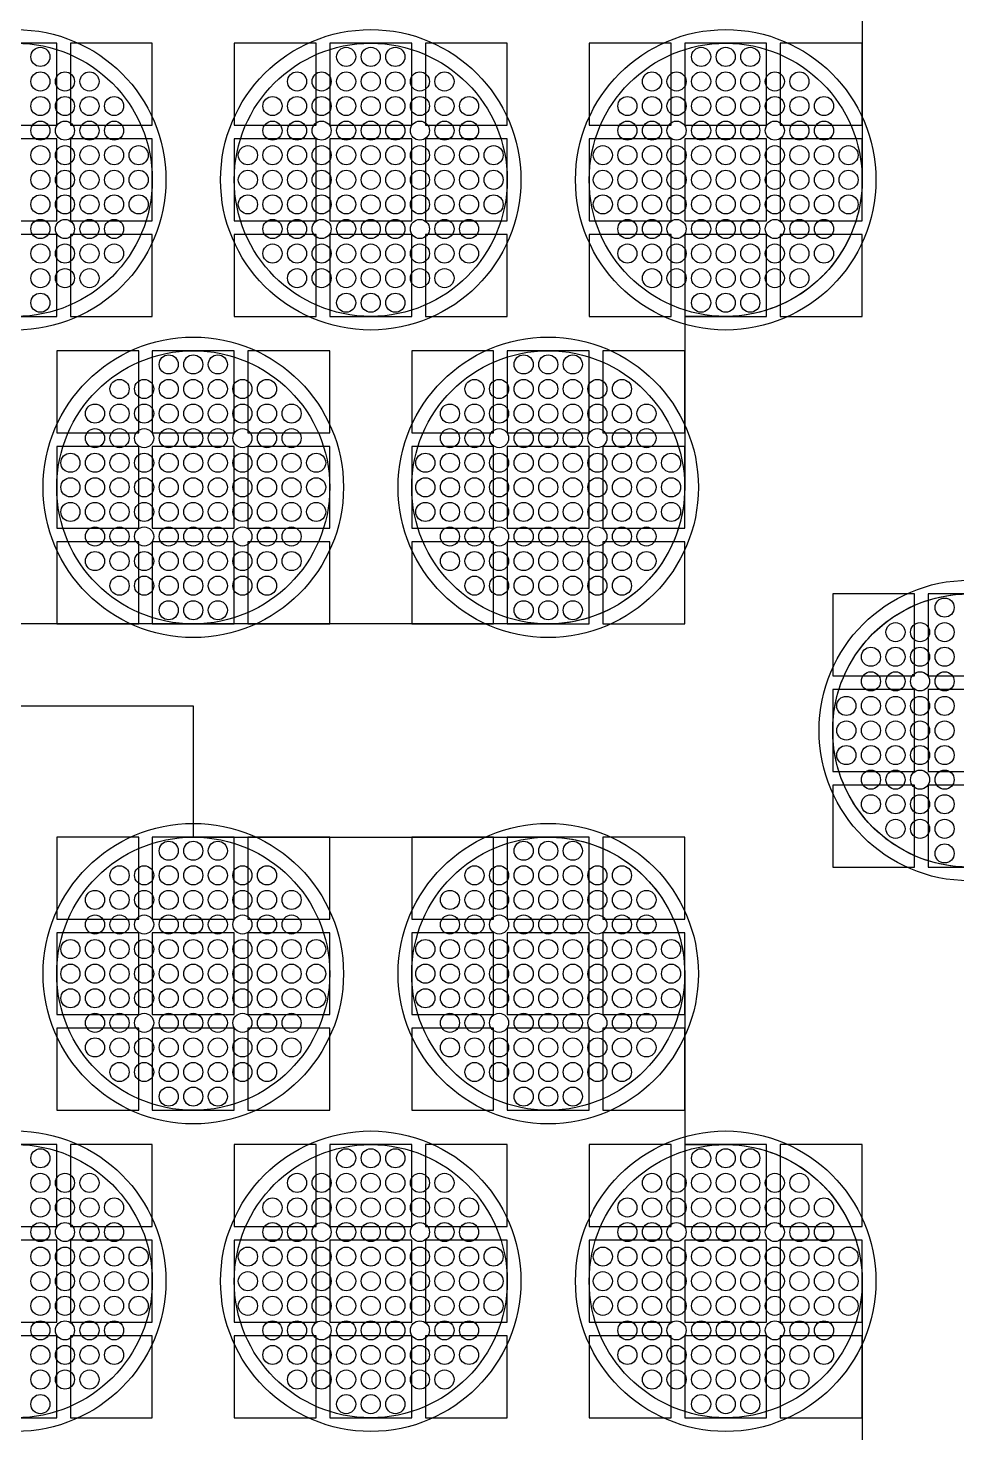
# Model space of a CAD drawing. Extents: x -49 to 54, y -38 to 38.
# Drawn here: x -30.54 to -27.13, y -22.99 to -17.85 of the extents above; entities that cross this region are included whole.
import ezdxf

# ---------------------------------------------------------------- set-up
doc = ezdxf.new("R2010")
doc.units = 0
for name, color, linetype in [('BACK_LAYER', 5, 'CONTINUOUS'), ('COND_LAYER_LOWER_ELECTRODE', 6, 'CONTINUOUS'), ('CONDUCTIVE_LAYER_BACK_LAYER', 2, 'CONTINUOUS'), ('EMITTER', 3, 'CONTINUOUS'), ('LOWER_ELECTRODE', 1, 'CONTINUOUS')]:
    doc.layers.add(name, color=color, linetype=linetype)

msp = doc.modelspace()

# ---------------------------------------------------------------- linework, layer by layer
at = {"layer": 'BACK_LAYER'}
for points in [[(-30.7302, -18.2061), (-30.4302, -18.2061), (-30.4302, -17.9061), (-30.7302, -17.9061)], [(-30.3802, -18.2061), (-30.0802, -18.2061), (-30.0802, -17.9061), (-30.3802, -17.9061)], [(-29.7802, -18.2061), (-29.4802, -18.2061), (-29.4802, -17.9061), (-29.7802, -17.9061)], [(-29.4302, -18.2061), (-29.1302, -18.2061), (-29.1302, -17.9061), (-29.4302, -17.9061)], [(-29.0802, -18.2061), (-28.7802, -18.2061), (-28.7802, -17.9061), (-29.0802, -17.9061)], [(-28.4802, -18.2061), (-28.1802, -18.2061), (-28.1802, -17.9061), (-28.4802, -17.9061)], [(-28.1302, -18.2061), (-27.8302, -18.2061), (-27.8302, -17.9061), (-28.1302, -17.9061)], [(-27.7802, -18.2061), (-27.4802, -18.2061), (-27.4802, -17.9061), (-27.7802, -17.9061)], [(-30.7302, -18.5561), (-30.4302, -18.5561), (-30.4302, -18.2561), (-30.7302, -18.2561)], [(-30.3802, -18.5561), (-30.0802, -18.5561), (-30.0802, -18.2561), (-30.3802, -18.2561)], [(-29.7802, -18.5561), (-29.4802, -18.5561), (-29.4802, -18.2561), (-29.7802, -18.2561)], [(-29.4302, -18.5561), (-29.1302, -18.5561), (-29.1302, -18.2561), (-29.4302, -18.2561)], [(-29.0802, -18.5561), (-28.7802, -18.5561), (-28.7802, -18.2561), (-29.0802, -18.2561)], [(-28.4802, -18.5561), (-28.1802, -18.5561), (-28.1802, -18.2561), (-28.4802, -18.2561)], [(-28.1302, -18.5561), (-27.8302, -18.5561), (-27.8302, -18.2561), (-28.1302, -18.2561)], [(-27.7802, -18.5561), (-27.4802, -18.5561), (-27.4802, -18.2561), (-27.7802, -18.2561)], [(-30.7302, -18.9061), (-30.4302, -18.9061), (-30.4302, -18.6061), (-30.7302, -18.6061)], [(-30.3802, -18.9061), (-30.0802, -18.9061), (-30.0802, -18.6061), (-30.3802, -18.6061)], [(-29.7802, -18.9061), (-29.4802, -18.9061), (-29.4802, -18.6061), (-29.7802, -18.6061)], [(-29.4302, -18.9061), (-29.1302, -18.9061), (-29.1302, -18.6061), (-29.4302, -18.6061)], [(-29.0802, -18.9061), (-28.7802, -18.9061), (-28.7802, -18.6061), (-29.0802, -18.6061)], [(-28.4802, -18.9061), (-28.1802, -18.9061), (-28.1802, -18.6061), (-28.4802, -18.6061)], [(-28.1302, -18.9061), (-27.8302, -18.9061), (-27.8302, -18.6061), (-28.1302, -18.6061)], [(-27.7802, -18.9061), (-27.4802, -18.9061), (-27.4802, -18.6061), (-27.7802, -18.6061)], [(-30.4302, -19.3319), (-30.1302, -19.3319), (-30.1302, -19.0319), (-30.4302, -19.0319)], [(-30.0802, -19.3319), (-29.7802, -19.3319), (-29.7802, -19.0319), (-30.0802, -19.0319)], [(-29.7302, -19.3319), (-29.4302, -19.3319), (-29.4302, -19.0319), (-29.7302, -19.0319)], [(-29.1302, -19.3319), (-28.8302, -19.3319), (-28.8302, -19.0319), (-29.1302, -19.0319)], [(-28.7802, -19.3319), (-28.4802, -19.3319), (-28.4802, -19.0319), (-28.7802, -19.0319)], [(-28.4302, -19.3319), (-28.1302, -19.3319), (-28.1302, -19.0319), (-28.4302, -19.0319)], [(-30.4302, -19.6819), (-30.1302, -19.6819), (-30.1302, -19.3819), (-30.4302, -19.3819)], [(-30.0802, -19.6819), (-29.7802, -19.6819), (-29.7802, -19.3819), (-30.0802, -19.3819)], [(-29.7302, -19.6819), (-29.4302, -19.6819), (-29.4302, -19.3819), (-29.7302, -19.3819)], [(-29.1302, -19.6819), (-28.8302, -19.6819), (-28.8302, -19.3819), (-29.1302, -19.3819)], [(-28.7802, -19.6819), (-28.4802, -19.6819), (-28.4802, -19.3819), (-28.7802, -19.3819)], [(-28.4302, -19.6819), (-28.1302, -19.6819), (-28.1302, -19.3819), (-28.4302, -19.3819)], [(-30.4302, -20.0319), (-30.1302, -20.0319), (-30.1302, -19.7319), (-30.4302, -19.7319)], [(-30.0802, -20.0319), (-29.7802, -20.0319), (-29.7802, -19.7319), (-30.0802, -19.7319)], [(-29.7302, -20.0319), (-29.4302, -20.0319), (-29.4302, -19.7319), (-29.7302, -19.7319)], [(-29.1302, -20.0319), (-28.8302, -20.0319), (-28.8302, -19.7319), (-29.1302, -19.7319)], [(-28.7802, -20.0319), (-28.4802, -20.0319), (-28.4802, -19.7319), (-28.7802, -19.7319)], [(-28.4302, -20.0319), (-28.1302, -20.0319), (-28.1302, -19.7319), (-28.4302, -19.7319)], [(-27.5884, -20.2221), (-27.2884, -20.2221), (-27.2884, -19.9221), (-27.5884, -19.9221)], [(-27.2384, -20.2221), (-26.9384, -20.2221), (-26.9384, -19.9221), (-27.2384, -19.9221)], [(-27.5884, -20.5721), (-27.2884, -20.5721), (-27.2884, -20.2721), (-27.5884, -20.2721)], [(-27.2384, -20.5721), (-26.9384, -20.5721), (-26.9384, -20.2721), (-27.2384, -20.2721)], [(-27.5884, -20.9221), (-27.2884, -20.9221), (-27.2884, -20.6221), (-27.5884, -20.6221)], [(-27.2384, -20.9221), (-26.9384, -20.9221), (-26.9384, -20.6221), (-27.2384, -20.6221)], [(-30.4302, -21.1123), (-30.1302, -21.1123), (-30.1302, -20.8123), (-30.4302, -20.8123)], [(-30.0802, -21.1123), (-29.7802, -21.1123), (-29.7802, -20.8123), (-30.0802, -20.8123)], [(-29.7302, -21.1123), (-29.4302, -21.1123), (-29.4302, -20.8123), (-29.7302, -20.8123)], [(-29.1302, -21.1123), (-28.8302, -21.1123), (-28.8302, -20.8123), (-29.1302, -20.8123)], [(-28.7802, -21.1123), (-28.4802, -21.1123), (-28.4802, -20.8123), (-28.7802, -20.8123)], [(-28.4302, -21.1123), (-28.1302, -21.1123), (-28.1302, -20.8123), (-28.4302, -20.8123)], [(-30.4302, -21.4623), (-30.1302, -21.4623), (-30.1302, -21.1623), (-30.4302, -21.1623)], [(-30.0802, -21.4623), (-29.7802, -21.4623), (-29.7802, -21.1623), (-30.0802, -21.1623)], [(-29.7302, -21.4623), (-29.4302, -21.4623), (-29.4302, -21.1623), (-29.7302, -21.1623)], [(-29.1302, -21.4623), (-28.8302, -21.4623), (-28.8302, -21.1623), (-29.1302, -21.1623)], [(-28.7802, -21.4623), (-28.4802, -21.4623), (-28.4802, -21.1623), (-28.7802, -21.1623)], [(-28.4302, -21.4623), (-28.1302, -21.4623), (-28.1302, -21.1623), (-28.4302, -21.1623)], [(-30.4302, -21.8123), (-30.1302, -21.8123), (-30.1302, -21.5123), (-30.4302, -21.5123)], [(-30.0802, -21.8123), (-29.7802, -21.8123), (-29.7802, -21.5123), (-30.0802, -21.5123)], [(-29.7302, -21.8123), (-29.4302, -21.8123), (-29.4302, -21.5123), (-29.7302, -21.5123)], [(-29.1302, -21.8123), (-28.8302, -21.8123), (-28.8302, -21.5123), (-29.1302, -21.5123)], [(-28.7802, -21.8123), (-28.4802, -21.8123), (-28.4802, -21.5123), (-28.7802, -21.5123)], [(-28.4302, -21.8123), (-28.1302, -21.8123), (-28.1302, -21.5123), (-28.4302, -21.5123)], [(-30.7302, -22.2381), (-30.4302, -22.2381), (-30.4302, -21.9381), (-30.7302, -21.9381)], [(-30.3802, -22.2381), (-30.0802, -22.2381), (-30.0802, -21.9381), (-30.3802, -21.9381)], [(-29.7802, -22.2381), (-29.4802, -22.2381), (-29.4802, -21.9381), (-29.7802, -21.9381)], [(-29.4302, -22.2381), (-29.1302, -22.2381), (-29.1302, -21.9381), (-29.4302, -21.9381)], [(-29.0802, -22.2381), (-28.7802, -22.2381), (-28.7802, -21.9381), (-29.0802, -21.9381)], [(-28.4802, -22.2381), (-28.1802, -22.2381), (-28.1802, -21.9381), (-28.4802, -21.9381)], [(-28.1302, -22.2381), (-27.8302, -22.2381), (-27.8302, -21.9381), (-28.1302, -21.9381)], [(-27.7802, -22.2381), (-27.4802, -22.2381), (-27.4802, -21.9381), (-27.7802, -21.9381)], [(-30.7302, -22.5881), (-30.4302, -22.5881), (-30.4302, -22.2881), (-30.7302, -22.2881)], [(-30.3802, -22.5881), (-30.0802, -22.5881), (-30.0802, -22.2881), (-30.3802, -22.2881)], [(-29.7802, -22.5881), (-29.4802, -22.5881), (-29.4802, -22.2881), (-29.7802, -22.2881)], [(-29.4302, -22.5881), (-29.1302, -22.5881), (-29.1302, -22.2881), (-29.4302, -22.2881)], [(-29.0802, -22.5881), (-28.7802, -22.5881), (-28.7802, -22.2881), (-29.0802, -22.2881)], [(-28.4802, -22.5881), (-28.1802, -22.5881), (-28.1802, -22.2881), (-28.4802, -22.2881)], [(-28.1302, -22.5881), (-27.8302, -22.5881), (-27.8302, -22.2881), (-28.1302, -22.2881)], [(-27.7802, -22.5881), (-27.4802, -22.5881), (-27.4802, -22.2881), (-27.7802, -22.2881)], [(-30.7302, -22.9381), (-30.4302, -22.9381), (-30.4302, -22.6381), (-30.7302, -22.6381)], [(-30.3802, -22.9381), (-30.0802, -22.9381), (-30.0802, -22.6381), (-30.3802, -22.6381)], [(-29.7802, -22.9381), (-29.4802, -22.9381), (-29.4802, -22.6381), (-29.7802, -22.6381)], [(-29.4302, -22.9381), (-29.1302, -22.9381), (-29.1302, -22.6381), (-29.4302, -22.6381)], [(-29.0802, -22.9381), (-28.7802, -22.9381), (-28.7802, -22.6381), (-29.0802, -22.6381)], [(-28.4802, -22.9381), (-28.1802, -22.9381), (-28.1802, -22.6381), (-28.4802, -22.6381)], [(-28.1302, -22.9381), (-27.8302, -22.9381), (-27.8302, -22.6381), (-28.1302, -22.6381)], [(-27.7802, -22.9381), (-27.4802, -22.9381), (-27.4802, -22.6381), (-27.7802, -22.6381)]]:
    msp.add_lwpolyline(points, close=True, dxfattribs=at)
at = {"layer": 'COND_LAYER_LOWER_ELECTRODE'}
for centre in [(-30.5802, -18.4061), (-29.2802, -18.4061), (-27.9802, -18.4061), (-29.9302, -19.5319), (-28.6302, -19.5319), (-27.0884, -20.4221), (-29.9302, -21.3123), (-28.6302, -21.3123), (-30.5802, -22.4381), (-29.2802, -22.4381), (-27.9802, -22.4381)]:
    msp.add_circle(centre, 0.55, dxfattribs=at)
at = {"layer": 'CONDUCTIVE_LAYER_BACK_LAYER'}
for points in [[(-27.4802, -17.7801), (-27.4802, -18.4061), (-27.4806, -18.4259), (-27.4818, -18.4458), (-27.4838, -18.4656), (-27.4865, -18.4853), (-27.4901, -18.5048), (-27.4944, -18.5242), (-27.4995, -18.5434), (-27.5053, -18.5625), (-27.5119, -18.5812), (-27.5192, -18.5997), (-27.5273, -18.6179), (-27.5361, -18.6357), (-27.5456, -18.6532), (-27.5557, -18.6703), (-27.5666, -18.6869), (-27.5781, -18.7032), (-27.5902, -18.7189), (-27.6029, -18.7342), (-27.6163, -18.7489), (-27.6302, -18.7631), (-27.6447, -18.7767), (-27.6597, -18.7898), (-27.6752, -18.8022), (-27.6912, -18.814), (-27.7076, -18.8252), (-27.7245, -18.8357), (-27.7418, -18.8455), (-27.7594, -18.8547), (-27.7775, -18.8631), (-27.7958, -18.8708), (-27.8144, -18.8778), (-27.8333, -18.884), (-27.8524, -18.8894), (-27.8717, -18.8941), (-27.8912, -18.8981), (-27.9109, -18.9012), (-27.9306, -18.9036), (-27.9504, -18.9052), (-27.9703, -18.906), (-28.1302, -18.906), (-28.1302, -19.5319), (-28.1306, -19.5518), (-28.1318, -19.5716), (-28.1338, -19.5914), (-28.1365, -19.6111), (-28.1401, -19.6307), (-28.1444, -19.6501), (-28.1495, -19.6693), (-28.1553, -19.6883), (-28.1619, -19.707), (-28.1692, -19.7255), (-28.1773, -19.7437), (-28.1861, -19.7615), (-28.1956, -19.779), (-28.2057, -19.7961), (-28.2166, -19.8128), (-28.2281, -19.829), (-28.2402, -19.8447), (-28.2529, -19.86), (-28.2663, -19.8747), (-28.2802, -19.8889), (-28.2947, -19.9026), (-28.3097, -19.9156), (-28.3252, -19.9281), (-28.3412, -19.9399), (-28.3576, -19.951), (-28.3745, -19.9615), (-28.3918, -19.9714), (-28.4094, -19.9805), (-28.4275, -19.9889), (-28.4458, -19.9966), (-28.4644, -20.0036), (-28.4833, -20.0098), (-28.5024, -20.0153), (-28.5217, -20.02), (-28.5412, -20.0239), (-28.5609, -20.0271), (-28.5806, -20.0294), (-28.6004, -20.031), (-28.6203, -20.0318), (-31.2402, -20.0318)], [(-27.1182, -20.9212), (-27.138, -20.9196), (-27.1577, -20.9172), (-27.1774, -20.9141), (-27.1969, -20.9102), (-27.2162, -20.9055), (-27.2353, -20.9), (-27.2542, -20.8938), (-27.2728, -20.8868), (-27.2911, -20.8791), (-27.3091, -20.8707), (-27.3268, -20.8616), (-27.3441, -20.8517), (-27.361, -20.8412), (-27.3774, -20.8301), (-27.3934, -20.8183), (-27.4089, -20.8058), (-27.4239, -20.7928), (-27.4384, -20.7791), (-27.4523, -20.7649), (-27.4656, -20.7502), (-27.4784, -20.7349), (-27.4905, -20.7192), (-27.502, -20.703), (-27.5129, -20.6863), (-27.523, -20.6692), (-27.5325, -20.6517), (-27.5413, -20.6339), (-27.5493, -20.6157), (-27.5567, -20.5972), (-27.5633, -20.5785), (-27.5691, -20.5595), (-27.5742, -20.5403), (-27.5785, -20.5208), (-27.5821, -20.5013), (-27.5848, -20.4816), (-27.5868, -20.4618), (-27.588, -20.442), (-27.5884, -20.4221), (-27.588, -20.4022), (-27.5868, -20.3824), (-27.5848, -20.3626), (-27.5821, -20.3429), (-27.5785, -20.3233), (-27.5742, -20.3039), (-27.5691, -20.2847), (-27.5633, -20.2657), (-27.5567, -20.2469), (-27.5493, -20.2284), (-27.5413, -20.2103), (-27.5325, -20.1924), (-27.523, -20.175), (-27.5129, -20.1579), (-27.502, -20.1412), (-27.4905, -20.125), (-27.4784, -20.1092), (-27.4656, -20.094), (-27.4523, -20.0792), (-27.4384, -20.065), (-27.4239, -20.0514), (-27.4089, -20.0383), (-27.3934, -20.0259), (-27.3774, -20.0141), (-27.361, -20.0029), (-27.3441, -19.9924), (-27.3268, -19.9826), (-27.3091, -19.9735), (-27.2911, -19.965), (-27.2728, -19.9573), (-27.2542, -19.9504), (-27.2353, -19.9442), (-27.2162, -19.9387), (-27.1969, -19.934), (-27.1774, -19.9301), (-27.1577, -19.9269), (-27.138, -19.9245), (-27.1182, -19.923)], [(-31.6872, -20.3319), (-29.9302, -20.3319), (-29.9302, -20.8124), (-28.6203, -20.8124), (-28.6004, -20.8132), (-28.5806, -20.8147), (-28.5609, -20.8171), (-28.5412, -20.8203), (-28.5217, -20.8242), (-28.5024, -20.8289), (-28.4833, -20.8343), (-28.4644, -20.8406), (-28.4458, -20.8475), (-28.4275, -20.8552), (-28.4094, -20.8637), (-28.3918, -20.8728), (-28.3745, -20.8826), (-28.3576, -20.8931), (-28.3412, -20.9043), (-28.3252, -20.9161), (-28.3097, -20.9285), (-28.2947, -20.9416), (-28.2802, -20.9552), (-28.2663, -20.9694), (-28.2529, -20.9842), (-28.2402, -20.9994), (-28.2281, -21.0152), (-28.2166, -21.0314), (-28.2057, -21.0481), (-28.1956, -21.0651), (-28.1861, -21.0826), (-28.1773, -21.1005), (-28.1692, -21.1186), (-28.1619, -21.1371), (-28.1553, -21.1559), (-28.1495, -21.1749), (-28.1444, -21.1941), (-28.1401, -21.2135), (-28.1365, -21.2331), (-28.1338, -21.2528), (-28.1318, -21.2725), (-28.1306, -21.2924), (-28.1302, -21.3123), (-28.1302, -21.9382), (-27.9703, -21.9382), (-27.9504, -21.939), (-27.9306, -21.9406), (-27.9109, -21.9429), (-27.8912, -21.9461), (-27.8717, -21.95), (-27.8524, -21.9547), (-27.8333, -21.9602), (-27.8144, -21.9664), (-27.7958, -21.9734), (-27.7775, -21.9811), (-27.7594, -21.9895), (-27.7418, -21.9986), (-27.7245, -22.0084), (-27.7076, -22.019), (-27.6912, -22.0301), (-27.6752, -22.0419), (-27.6597, -22.0544), (-27.6447, -22.0674), (-27.6302, -22.0811), (-27.6163, -22.0953), (-27.6029, -22.11), (-27.5902, -22.1253), (-27.5781, -22.141), (-27.5666, -22.1572), (-27.5557, -22.1739), (-27.5456, -22.191), (-27.5361, -22.2085), (-27.5273, -22.2263), (-27.5192, -22.2445), (-27.5119, -22.2629), (-27.5053, -22.2817), (-27.4995, -22.3007), (-27.4944, -22.3199), (-27.4901, -22.3393), (-27.4865, -22.3589), (-27.4838, -22.3786), (-27.4818, -22.3984), (-27.4806, -22.4182), (-27.4802, -22.4381), (-27.4802, -23.064)]]:
    msp.add_lwpolyline(points, dxfattribs=at)
at = {"layer": 'EMITTER'}
for centre in [(-30.5802, -18.4061), (-29.2802, -18.4061), (-27.9802, -18.4061), (-29.9302, -19.5319), (-28.6302, -19.5319), (-27.0884, -20.4221), (-29.9302, -21.3123), (-28.6302, -21.3123), (-30.5802, -22.4381), (-29.2802, -22.4381), (-27.9802, -22.4381)]:
    msp.add_circle(centre, 0.5, dxfattribs=at)
at = {"layer": 'LOWER_ELECTRODE'}
for centre in [(-30.4902, -17.9561), (-29.3702, -17.9561), (-29.2802, -17.9561), (-29.1902, -17.9561), (-28.0702, -17.9561), (-27.9802, -17.9561), (-27.8902, -17.9561), (-30.4902, -18.0461), (-30.4002, -18.0461), (-30.3102, -18.0461), (-29.5502, -18.0461), (-29.4602, -18.0461), (-29.3702, -18.0461), (-29.2802, -18.0461), (-29.1902, -18.0461), (-29.1002, -18.0461), (-29.0102, -18.0461), (-28.2502, -18.0461), (-28.1602, -18.0461), (-28.0702, -18.0461), (-27.9802, -18.0461), (-27.8902, -18.0461), (-27.8002, -18.0461), (-27.7102, -18.0461), (-30.4902, -18.1361), (-30.4002, -18.1361), (-30.3102, -18.1361), (-30.2202, -18.1361), (-29.6402, -18.1361), (-29.5502, -18.1361), (-29.4602, -18.1361), (-29.3702, -18.1361), (-29.2802, -18.1361), (-29.1902, -18.1361), (-29.1002, -18.1361), (-29.0102, -18.1361), (-28.9202, -18.1361), (-28.3402, -18.1361), (-28.2502, -18.1361), (-28.1602, -18.1361), (-28.0702, -18.1361), (-27.9802, -18.1361), (-27.8902, -18.1361), (-27.8002, -18.1361), (-27.7102, -18.1361), (-27.6202, -18.1361), (-30.4902, -18.2261), (-30.4002, -18.2261), (-30.3102, -18.2261), (-30.2202, -18.2261), (-29.6402, -18.2261), (-29.5502, -18.2261), (-29.4602, -18.2261), (-29.3702, -18.2261), (-29.2802, -18.2261), (-29.1902, -18.2261), (-29.1002, -18.2261), (-29.0102, -18.2261), (-28.9202, -18.2261), (-28.3402, -18.2261), (-28.2502, -18.2261), (-28.1602, -18.2261), (-28.0702, -18.2261), (-27.9802, -18.2261), (-27.8902, -18.2261), (-27.8002, -18.2261), (-27.7102, -18.2261), (-27.6202, -18.2261), (-30.4902, -18.3161), (-30.4002, -18.3161), (-30.3102, -18.3161), (-30.2202, -18.3161), (-30.1302, -18.3161), (-29.7302, -18.3161), (-29.6402, -18.3161), (-29.5502, -18.3161), (-29.4602, -18.3161), (-29.3702, -18.3161), (-29.2802, -18.3161), (-29.1902, -18.3161), (-29.1002, -18.3161), (-29.0102, -18.3161), (-28.9202, -18.3161), (-28.8302, -18.3161), (-28.4302, -18.3161), (-28.3402, -18.3161), (-28.2502, -18.3161), (-28.1602, -18.3161), (-28.0702, -18.3161), (-27.9802, -18.3161), (-27.8902, -18.3161), (-27.8002, -18.3161), (-27.7102, -18.3161), (-27.6202, -18.3161), (-27.5302, -18.3161), (-30.4902, -18.4061), (-30.4002, -18.4061), (-30.3102, -18.4061), (-30.2202, -18.4061), (-30.1302, -18.4061), (-29.7302, -18.4061), (-29.6402, -18.4061), (-29.5502, -18.4061), (-29.4602, -18.4061), (-29.3702, -18.4061), (-29.2802, -18.4061), (-29.1902, -18.4061), (-29.1002, -18.4061), (-29.0102, -18.4061), (-28.9202, -18.4061), (-28.8302, -18.4061), (-28.4302, -18.4061), (-28.3402, -18.4061), (-28.2502, -18.4061), (-28.1602, -18.4061), (-28.0702, -18.4061), (-27.9802, -18.4061), (-27.8902, -18.4061), (-27.8002, -18.4061), (-27.7102, -18.4061), (-27.6202, -18.4061), (-27.5302, -18.4061), (-30.4902, -18.4961), (-30.4002, -18.4961), (-30.3102, -18.4961), (-30.2202, -18.4961), (-30.1302, -18.4961), (-29.7302, -18.4961), (-29.6402, -18.4961), (-29.5502, -18.4961), (-29.4602, -18.4961), (-29.3702, -18.4961), (-29.2802, -18.4961), (-29.1902, -18.4961), (-29.1002, -18.4961), (-29.0102, -18.4961), (-28.9202, -18.4961), (-28.8302, -18.4961), (-28.4302, -18.4961), (-28.3402, -18.4961), (-28.2502, -18.4961), (-28.1602, -18.4961), (-28.0702, -18.4961), (-27.9802, -18.4961), (-27.8902, -18.4961), (-27.8002, -18.4961), (-27.7102, -18.4961), (-27.6202, -18.4961), (-27.5302, -18.4961), (-30.4902, -18.5861), (-30.4002, -18.5861), (-30.3102, -18.5861), (-30.2202, -18.5861), (-29.6402, -18.5861), (-29.5502, -18.5861), (-29.4602, -18.5861), (-29.3702, -18.5861), (-29.2802, -18.5861), (-29.1902, -18.5861), (-29.1002, -18.5861), (-29.0102, -18.5861), (-28.9202, -18.5861), (-28.3402, -18.5861), (-28.2502, -18.5861), (-28.1602, -18.5861), (-28.0702, -18.5861), (-27.9802, -18.5861), (-27.8902, -18.5861), (-27.8002, -18.5861), (-27.7102, -18.5861), (-27.6202, -18.5861), (-30.4902, -18.6761), (-30.4002, -18.6761), (-30.3102, -18.6761), (-30.2202, -18.6761), (-29.6402, -18.6761), (-29.5502, -18.6761), (-29.4602, -18.6761), (-29.3702, -18.6761), (-29.2802, -18.6761), (-29.1902, -18.6761), (-29.1002, -18.6761), (-29.0102, -18.6761), (-28.9202, -18.6761), (-28.3402, -18.6761), (-28.2502, -18.6761), (-28.1602, -18.6761), (-28.0702, -18.6761), (-27.9802, -18.6761), (-27.8902, -18.6761), (-27.8002, -18.6761), (-27.7102, -18.6761), (-27.6202, -18.6761), (-30.4902, -18.7661), (-30.4002, -18.7661), (-30.3102, -18.7661), (-29.5502, -18.7661), (-29.4602, -18.7661), (-29.3702, -18.7661), (-29.2802, -18.7661), (-29.1902, -18.7661), (-29.1002, -18.7661), (-29.0102, -18.7661), (-28.2502, -18.7661), (-28.1602, -18.7661), (-28.0702, -18.7661), (-27.9802, -18.7661), (-27.8902, -18.7661), (-27.8002, -18.7661), (-27.7102, -18.7661), (-30.4902, -18.8561), (-29.3702, -18.8561), (-29.2802, -18.8561), (-29.1902, -18.8561), (-28.0702, -18.8561), (-27.9802, -18.8561), (-27.8902, -18.8561), (-30.0202, -19.0819), (-29.9302, -19.0819), (-29.8402, -19.0819), (-28.7202, -19.0819), (-28.6302, -19.0819), (-28.5402, -19.0819), (-30.2002, -19.1719), (-30.1102, -19.1719), (-30.0202, -19.1719), (-29.9302, -19.1719), (-29.8402, -19.1719), (-29.7502, -19.1719), (-29.6602, -19.1719), (-28.9002, -19.1719), (-28.8102, -19.1719), (-28.7202, -19.1719), (-28.6302, -19.1719), (-28.5402, -19.1719), (-28.4502, -19.1719), (-28.3602, -19.1719), (-30.2902, -19.2619), (-30.2002, -19.2619), (-30.1102, -19.2619), (-30.0202, -19.2619), (-29.9302, -19.2619), (-29.8402, -19.2619), (-29.7502, -19.2619), (-29.6602, -19.2619), (-29.5702, -19.2619), (-28.9902, -19.2619), (-28.9002, -19.2619), (-28.8102, -19.2619), (-28.7202, -19.2619), (-28.6302, -19.2619), (-28.5402, -19.2619), (-28.4502, -19.2619), (-28.3602, -19.2619), (-28.2702, -19.2619), (-30.2902, -19.3519), (-30.2002, -19.3519), (-30.1102, -19.3519), (-30.0202, -19.3519), (-29.9302, -19.3519), (-29.8402, -19.3519), (-29.7502, -19.3519), (-29.6602, -19.3519), (-29.5702, -19.3519), (-28.9902, -19.3519), (-28.9002, -19.3519), (-28.8102, -19.3519), (-28.7202, -19.3519), (-28.6302, -19.3519), (-28.5402, -19.3519), (-28.4502, -19.3519), (-28.3602, -19.3519), (-28.2702, -19.3519), (-30.3802, -19.4419), (-30.2902, -19.4419), (-30.2002, -19.4419), (-30.1102, -19.4419), (-30.0202, -19.4419), (-29.9302, -19.4419), (-29.8402, -19.4419), (-29.7502, -19.4419), (-29.6602, -19.4419), (-29.5702, -19.4419), (-29.4802, -19.4419), (-29.0802, -19.4419), (-28.9902, -19.4419), (-28.9002, -19.4419), (-28.8102, -19.4419), (-28.7202, -19.4419), (-28.6302, -19.4419), (-28.5402, -19.4419), (-28.4502, -19.4419), (-28.3602, -19.4419), (-28.2702, -19.4419), (-28.1802, -19.4419), (-30.3802, -19.5319), (-30.2902, -19.5319), (-30.2002, -19.5319), (-30.1102, -19.5319), (-30.0202, -19.5319), (-29.9302, -19.5319), (-29.8402, -19.5319), (-29.7502, -19.5319), (-29.6602, -19.5319), (-29.5702, -19.5319), (-29.4802, -19.5319), (-29.0802, -19.5319), (-28.9902, -19.5319), (-28.9002, -19.5319), (-28.8102, -19.5319), (-28.7202, -19.5319), (-28.6302, -19.5319), (-28.5402, -19.5319), (-28.4502, -19.5319), (-28.3602, -19.5319), (-28.2702, -19.5319), (-28.1802, -19.5319), (-30.3802, -19.6219), (-30.2902, -19.6219), (-30.2002, -19.6219), (-30.1102, -19.6219), (-30.0202, -19.6219), (-29.9302, -19.6219), (-29.8402, -19.6219), (-29.7502, -19.6219), (-29.6602, -19.6219), (-29.5702, -19.6219), (-29.4802, -19.6219), (-29.0802, -19.6219), (-28.9902, -19.6219), (-28.9002, -19.6219), (-28.8102, -19.6219), (-28.7202, -19.6219), (-28.6302, -19.6219), (-28.5402, -19.6219), (-28.4502, -19.6219), (-28.3602, -19.6219), (-28.2702, -19.6219), (-28.1802, -19.6219), (-30.2902, -19.7119), (-30.2002, -19.7119), (-30.1102, -19.7119), (-30.0202, -19.7119), (-29.9302, -19.7119), (-29.8402, -19.7119), (-29.7502, -19.7119), (-29.6602, -19.7119), (-29.5702, -19.7119), (-28.9902, -19.7119), (-28.9002, -19.7119), (-28.8102, -19.7119), (-28.7202, -19.7119), (-28.6302, -19.7119), (-28.5402, -19.7119), (-28.4502, -19.7119), (-28.3602, -19.7119), (-28.2702, -19.7119), (-30.2902, -19.8019), (-30.2002, -19.8019), (-30.1102, -19.8019), (-30.0202, -19.8019), (-29.9302, -19.8019), (-29.8402, -19.8019), (-29.7502, -19.8019), (-29.6602, -19.8019), (-29.5702, -19.8019), (-28.9902, -19.8019), (-28.9002, -19.8019), (-28.8102, -19.8019), (-28.7202, -19.8019), (-28.6302, -19.8019), (-28.5402, -19.8019), (-28.4502, -19.8019), (-28.3602, -19.8019), (-28.2702, -19.8019), (-30.2002, -19.8919), (-30.1102, -19.8919), (-30.0202, -19.8919), (-29.9302, -19.8919), (-29.8402, -19.8919), (-29.7502, -19.8919), (-29.6602, -19.8919), (-28.9002, -19.8919), (-28.8102, -19.8919), (-28.7202, -19.8919), (-28.6302, -19.8919), (-28.5402, -19.8919), (-28.4502, -19.8919), (-28.3602, -19.8919), (-30.0202, -19.9819), (-29.9302, -19.9819), (-29.8402, -19.9819), (-28.7202, -19.9819), (-28.6302, -19.9819), (-28.5402, -19.9819), (-27.1784, -19.9721), (-27.3584, -20.0621), (-27.2684, -20.0621), (-27.1784, -20.0621), (-27.4484, -20.1521), (-27.3584, -20.1521), (-27.2684, -20.1521), (-27.1784, -20.1521), (-27.4484, -20.2421), (-27.3584, -20.2421), (-27.2684, -20.2421), (-27.1784, -20.2421), (-27.5384, -20.3321), (-27.4484, -20.3321), (-27.3584, -20.3321), (-27.2684, -20.3321), (-27.1784, -20.3321), (-27.5384, -20.4221), (-27.4484, -20.4221), (-27.3584, -20.4221), (-27.2684, -20.4221), (-27.1784, -20.4221), (-27.5384, -20.5121), (-27.4484, -20.5121), (-27.3584, -20.5121), (-27.2684, -20.5121), (-27.1784, -20.5121), (-27.4484, -20.6021), (-27.3584, -20.6021), (-27.2684, -20.6021), (-27.1784, -20.6021), (-27.4484, -20.6921), (-27.3584, -20.6921), (-27.2684, -20.6921), (-27.1784, -20.6921), (-27.3584, -20.7821), (-27.2684, -20.7821), (-27.1784, -20.7821), (-30.0202, -20.8623), (-29.9302, -20.8623), (-29.8402, -20.8623), (-28.7202, -20.8623), (-28.6302, -20.8623), (-28.5402, -20.8623), (-27.1784, -20.8721), (-30.2002, -20.9523), (-30.1102, -20.9523), (-30.0202, -20.9523), (-29.9302, -20.9523), (-29.8402, -20.9523), (-29.7502, -20.9523), (-29.6602, -20.9523), (-28.9002, -20.9523), (-28.8102, -20.9523), (-28.7202, -20.9523), (-28.6302, -20.9523), (-28.5402, -20.9523), (-28.4502, -20.9523), (-28.3602, -20.9523), (-30.2902, -21.0423), (-30.2002, -21.0423), (-30.1102, -21.0423), (-30.0202, -21.0423), (-29.9302, -21.0423), (-29.8402, -21.0423), (-29.7502, -21.0423), (-29.6602, -21.0423), (-29.5702, -21.0423), (-28.9902, -21.0423), (-28.9002, -21.0423), (-28.8102, -21.0423), (-28.7202, -21.0423), (-28.6302, -21.0423), (-28.5402, -21.0423), (-28.4502, -21.0423), (-28.3602, -21.0423), (-28.2702, -21.0423), (-30.2902, -21.1323), (-30.2002, -21.1323), (-30.1102, -21.1323), (-30.0202, -21.1323), (-29.9302, -21.1323), (-29.8402, -21.1323), (-29.7502, -21.1323), (-29.6602, -21.1323), (-29.5702, -21.1323), (-28.9902, -21.1323), (-28.9002, -21.1323), (-28.8102, -21.1323), (-28.7202, -21.1323), (-28.6302, -21.1323), (-28.5402, -21.1323), (-28.4502, -21.1323), (-28.3602, -21.1323), (-28.2702, -21.1323), (-30.3802, -21.2223), (-30.2902, -21.2223), (-30.2002, -21.2223), (-30.1102, -21.2223), (-30.0202, -21.2223), (-29.9302, -21.2223), (-29.8402, -21.2223), (-29.7502, -21.2223), (-29.6602, -21.2223), (-29.5702, -21.2223), (-29.4802, -21.2223), (-29.0802, -21.2223), (-28.9902, -21.2223), (-28.9002, -21.2223), (-28.8102, -21.2223), (-28.7202, -21.2223), (-28.6302, -21.2223), (-28.5402, -21.2223), (-28.4502, -21.2223), (-28.3602, -21.2223), (-28.2702, -21.2223), (-28.1802, -21.2223), (-30.3802, -21.3123), (-30.2902, -21.3123), (-30.2002, -21.3123), (-30.1102, -21.3123), (-30.0202, -21.3123), (-29.9302, -21.3123), (-29.8402, -21.3123), (-29.7502, -21.3123), (-29.6602, -21.3123), (-29.5702, -21.3123), (-29.4802, -21.3123), (-29.0802, -21.3123), (-28.9902, -21.3123), (-28.9002, -21.3123), (-28.8102, -21.3123), (-28.7202, -21.3123), (-28.6302, -21.3123), (-28.5402, -21.3123), (-28.4502, -21.3123), (-28.3602, -21.3123), (-28.2702, -21.3123), (-28.1802, -21.3123), (-30.3802, -21.4023), (-30.2902, -21.4023), (-30.2002, -21.4023), (-30.1102, -21.4023), (-30.0202, -21.4023), (-29.9302, -21.4023), (-29.8402, -21.4023), (-29.7502, -21.4023), (-29.6602, -21.4023), (-29.5702, -21.4023), (-29.4802, -21.4023), (-29.0802, -21.4023), (-28.9902, -21.4023), (-28.9002, -21.4023), (-28.8102, -21.4023), (-28.7202, -21.4023), (-28.6302, -21.4023), (-28.5402, -21.4023), (-28.4502, -21.4023), (-28.3602, -21.4023), (-28.2702, -21.4023), (-28.1802, -21.4023), (-30.2902, -21.4923), (-30.2002, -21.4923), (-30.1102, -21.4923), (-30.0202, -21.4923), (-29.9302, -21.4923), (-29.8402, -21.4923), (-29.7502, -21.4923), (-29.6602, -21.4923), (-29.5702, -21.4923), (-28.9902, -21.4923), (-28.9002, -21.4923), (-28.8102, -21.4923), (-28.7202, -21.4923), (-28.6302, -21.4923), (-28.5402, -21.4923), (-28.4502, -21.4923), (-28.3602, -21.4923), (-28.2702, -21.4923), (-30.2902, -21.5823), (-30.2002, -21.5823), (-30.1102, -21.5823), (-30.0202, -21.5823), (-29.9302, -21.5823), (-29.8402, -21.5823), (-29.7502, -21.5823), (-29.6602, -21.5823), (-29.5702, -21.5823), (-28.9902, -21.5823), (-28.9002, -21.5823), (-28.8102, -21.5823), (-28.7202, -21.5823), (-28.6302, -21.5823), (-28.5402, -21.5823), (-28.4502, -21.5823), (-28.3602, -21.5823), (-28.2702, -21.5823), (-30.2002, -21.6723), (-30.1102, -21.6723), (-30.0202, -21.6723), (-29.9302, -21.6723), (-29.8402, -21.6723), (-29.7502, -21.6723), (-29.6602, -21.6723), (-28.9002, -21.6723), (-28.8102, -21.6723), (-28.7202, -21.6723), (-28.6302, -21.6723), (-28.5402, -21.6723), (-28.4502, -21.6723), (-28.3602, -21.6723), (-30.0202, -21.7623), (-29.9302, -21.7623), (-29.8402, -21.7623), (-28.7202, -21.7623), (-28.6302, -21.7623), (-28.5402, -21.7623), (-30.4902, -21.9881), (-29.3702, -21.9881), (-29.2802, -21.9881), (-29.1902, -21.9881), (-28.0702, -21.9881), (-27.9802, -21.9881), (-27.8902, -21.9881), (-30.4902, -22.0781), (-30.4002, -22.0781), (-30.3102, -22.0781), (-29.5502, -22.0781), (-29.4602, -22.0781), (-29.3702, -22.0781), (-29.2802, -22.0781), (-29.1902, -22.0781), (-29.1002, -22.0781), (-29.0102, -22.0781), (-28.2502, -22.0781), (-28.1602, -22.0781), (-28.0702, -22.0781), (-27.9802, -22.0781), (-27.8902, -22.0781), (-27.8002, -22.0781), (-27.7102, -22.0781), (-30.4902, -22.1681), (-30.4002, -22.1681), (-30.3102, -22.1681), (-30.2202, -22.1681), (-29.6402, -22.1681), (-29.5502, -22.1681), (-29.4602, -22.1681), (-29.3702, -22.1681), (-29.2802, -22.1681), (-29.1902, -22.1681), (-29.1002, -22.1681), (-29.0102, -22.1681), (-28.9202, -22.1681), (-28.3402, -22.1681), (-28.2502, -22.1681), (-28.1602, -22.1681), (-28.0702, -22.1681), (-27.9802, -22.1681), (-27.8902, -22.1681), (-27.8002, -22.1681), (-27.7102, -22.1681), (-27.6202, -22.1681), (-30.4902, -22.2581), (-30.4002, -22.2581), (-30.3102, -22.2581), (-30.2202, -22.2581), (-29.6402, -22.2581), (-29.5502, -22.2581), (-29.4602, -22.2581), (-29.3702, -22.2581), (-29.2802, -22.2581), (-29.1902, -22.2581), (-29.1002, -22.2581), (-29.0102, -22.2581), (-28.9202, -22.2581), (-28.3402, -22.2581), (-28.2502, -22.2581), (-28.1602, -22.2581), (-28.0702, -22.2581), (-27.9802, -22.2581), (-27.8902, -22.2581), (-27.8002, -22.2581), (-27.7102, -22.2581), (-27.6202, -22.2581), (-30.4902, -22.3481), (-30.4002, -22.3481), (-30.3102, -22.3481), (-30.2202, -22.3481), (-30.1302, -22.3481), (-29.7302, -22.3481), (-29.6402, -22.3481), (-29.5502, -22.3481), (-29.4602, -22.3481), (-29.3702, -22.3481), (-29.2802, -22.3481), (-29.1902, -22.3481), (-29.1002, -22.3481), (-29.0102, -22.3481), (-28.9202, -22.3481), (-28.8302, -22.3481), (-28.4302, -22.3481), (-28.3402, -22.3481), (-28.2502, -22.3481), (-28.1602, -22.3481), (-28.0702, -22.3481), (-27.9802, -22.3481), (-27.8902, -22.3481), (-27.8002, -22.3481), (-27.7102, -22.3481), (-27.6202, -22.3481), (-27.5302, -22.3481), (-30.4902, -22.4381), (-30.4002, -22.4381), (-30.3102, -22.4381), (-30.2202, -22.4381), (-30.1302, -22.4381), (-29.7302, -22.4381), (-29.6402, -22.4381), (-29.5502, -22.4381), (-29.4602, -22.4381), (-29.3702, -22.4381), (-29.2802, -22.4381), (-29.1902, -22.4381), (-29.1002, -22.4381), (-29.0102, -22.4381), (-28.9202, -22.4381), (-28.8302, -22.4381), (-28.4302, -22.4381), (-28.3402, -22.4381), (-28.2502, -22.4381), (-28.1602, -22.4381), (-28.0702, -22.4381), (-27.9802, -22.4381), (-27.8902, -22.4381), (-27.8002, -22.4381), (-27.7102, -22.4381), (-27.6202, -22.4381), (-27.5302, -22.4381), (-30.4902, -22.5281), (-30.4002, -22.5281), (-30.3102, -22.5281), (-30.2202, -22.5281), (-30.1302, -22.5281), (-29.7302, -22.5281), (-29.6402, -22.5281), (-29.5502, -22.5281), (-29.4602, -22.5281), (-29.3702, -22.5281), (-29.2802, -22.5281), (-29.1902, -22.5281), (-29.1002, -22.5281), (-29.0102, -22.5281), (-28.9202, -22.5281), (-28.8302, -22.5281), (-28.4302, -22.5281), (-28.3402, -22.5281), (-28.2502, -22.5281), (-28.1602, -22.5281), (-28.0702, -22.5281), (-27.9802, -22.5281), (-27.8902, -22.5281), (-27.8002, -22.5281), (-27.7102, -22.5281), (-27.6202, -22.5281), (-27.5302, -22.5281), (-30.4902, -22.6181), (-30.4002, -22.6181), (-30.3102, -22.6181), (-30.2202, -22.6181), (-29.6402, -22.6181), (-29.5502, -22.6181), (-29.4602, -22.6181), (-29.3702, -22.6181), (-29.2802, -22.6181), (-29.1902, -22.6181), (-29.1002, -22.6181), (-29.0102, -22.6181), (-28.9202, -22.6181), (-28.3402, -22.6181), (-28.2502, -22.6181), (-28.1602, -22.6181), (-28.0702, -22.6181), (-27.9802, -22.6181), (-27.8902, -22.6181), (-27.8002, -22.6181), (-27.7102, -22.6181), (-27.6202, -22.6181), (-30.4902, -22.7081), (-30.4002, -22.7081), (-30.3102, -22.7081), (-30.2202, -22.7081), (-29.6402, -22.7081), (-29.5502, -22.7081), (-29.4602, -22.7081), (-29.3702, -22.7081), (-29.2802, -22.7081), (-29.1902, -22.7081), (-29.1002, -22.7081), (-29.0102, -22.7081), (-28.9202, -22.7081), (-28.3402, -22.7081), (-28.2502, -22.7081), (-28.1602, -22.7081), (-28.0702, -22.7081), (-27.9802, -22.7081), (-27.8902, -22.7081), (-27.8002, -22.7081), (-27.7102, -22.7081), (-27.6202, -22.7081), (-30.4902, -22.7981), (-30.4002, -22.7981), (-30.3102, -22.7981), (-29.5502, -22.7981), (-29.4602, -22.7981), (-29.3702, -22.7981), (-29.2802, -22.7981), (-29.1902, -22.7981), (-29.1002, -22.7981), (-29.0102, -22.7981), (-28.2502, -22.7981), (-28.1602, -22.7981), (-28.0702, -22.7981), (-27.9802, -22.7981), (-27.8902, -22.7981), (-27.8002, -22.7981), (-27.7102, -22.7981), (-30.4902, -22.8881), (-29.3702, -22.8881), (-29.2802, -22.8881), (-29.1902, -22.8881), (-28.0702, -22.8881), (-27.9802, -22.8881), (-27.8902, -22.8881)]:
    msp.add_circle(centre, 0.035, dxfattribs=at)

doc.saveas('drawing.dxf')
